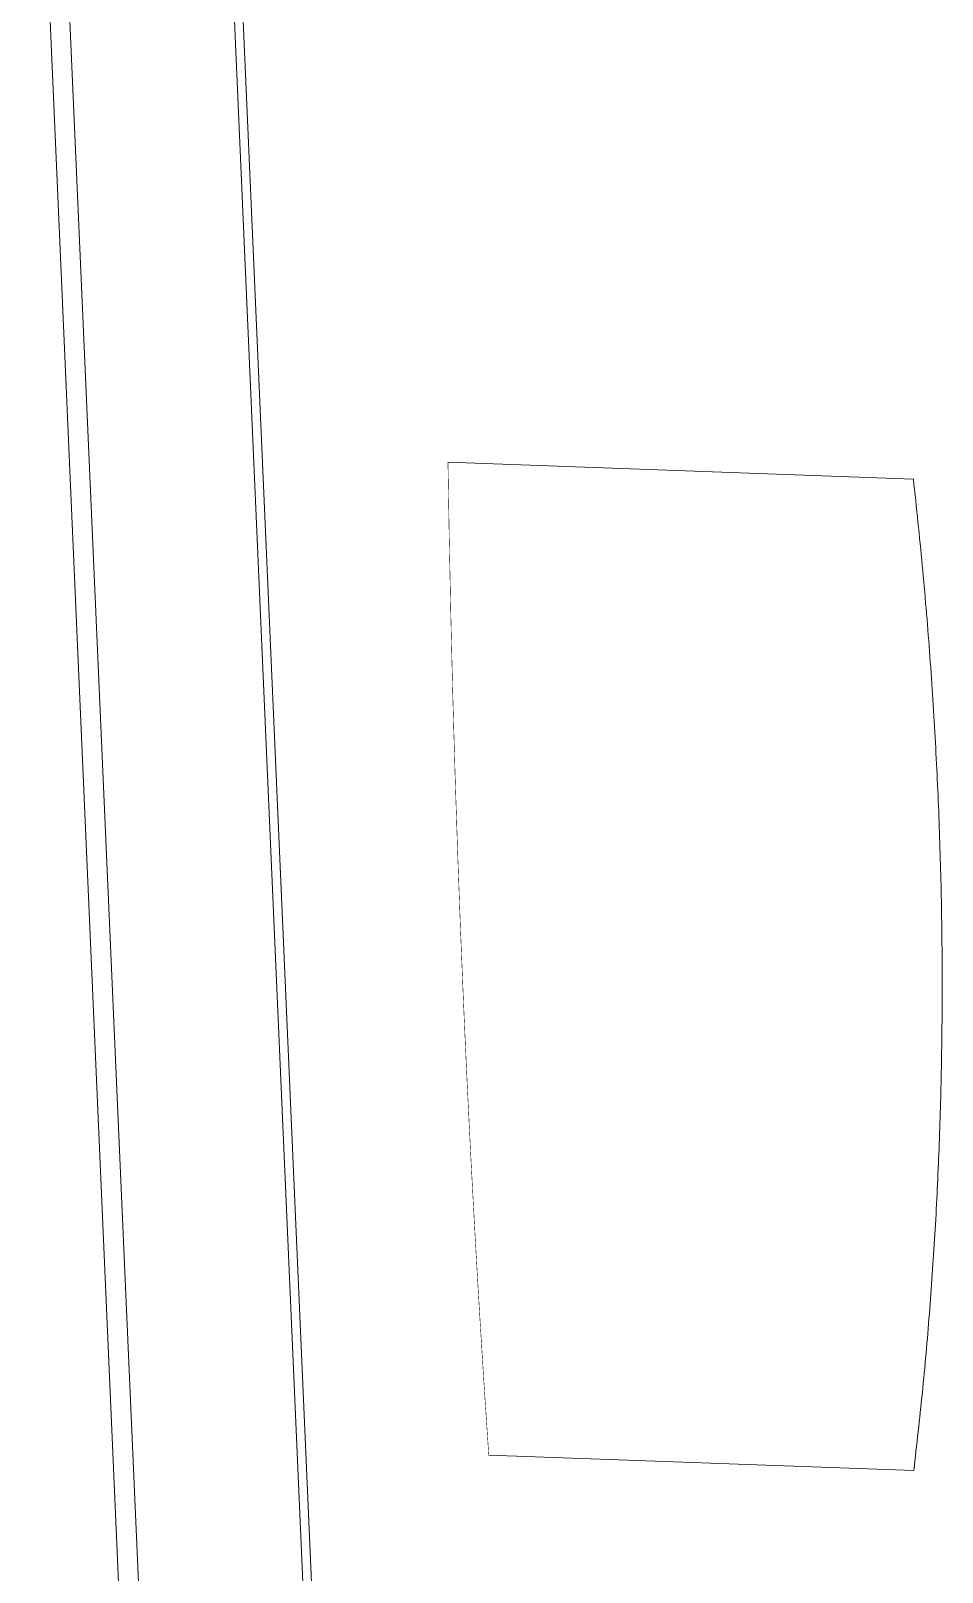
# Model space of a CAD drawing. Header units: millimetres. Extents: x -16985 to -606, y 2122 to 9380.
# Drawn here: x -928 to -606, y 6572 to 7116 of the extents above; entities that cross this region are included whole.
import ezdxf

# ---------------------------------------------------------------- set-up
doc = ezdxf.new("R2010")
doc.units = ezdxf.units.MM
doc.linetypes.add('K5LT32768', pattern=[0])
doc.linetypes.add('K5LT_THIN', pattern=[0])

msp = doc.modelspace()

# ---------------------------------------------------------------- linework, layer by layer
at = {"color": 7, "linetype": 'K5LT_THIN', "lineweight": 18}
for p, q in [((-816.77, 6223.25), (-863.15, 7282.24)), ((-860.15, 7282.37), (-813.78, 6223.38)), ((-927.87, 7274.4), (-869.93, 5951.36)), ((-780.71, 6963.37), (-616.51, 6957.42)), ((-766.31, 6613.08), (-616.38, 6607.65))]:
    msp.add_line(p, q, dxfattribs=at)
at = {"color": 8, "linetype": 'K5LT32768', "lineweight": 15, "true_color": 0x808080}
msp.add_line((-920.87, 7274.7), (-858.3, 5845.75), dxfattribs=at)
at = {"color": 7, "linetype": 'K5LT_THIN', "const_width": 0.18}
msp.add_lwpolyline([(-766.31, 6613.08), (-768.07, 6639.36), (-769.71, 6665.77), (-771.25, 6692.3), (-772.68, 6718.96), (-774.01, 6745.73), (-775.22, 6772.61), (-776.33, 6799.59), (-777.33, 6826.67), (-778.22, 6853.84), (-779.01, 6881.11), (-779.68, 6908.45), (-780.25, 6935.88), (-780.71, 6963.37)], dxfattribs=at)
at = {"color": 7, "linetype": 'K5LT_THIN', "lineweight": 18}
msp.add_open_spline([(-616.38, 6607.65), (-615.34, 6616.8), (-613.25, 6635.1), (-610.81, 6662.9), (-608.85, 6691), (-607.45, 6719.39), (-606.59, 6748.07), (-606.28, 6777.14), (-606.53, 6806.6), (-607.36, 6836.41), (-608.76, 6866.44), (-610.74, 6896.64), (-613.27, 6927), (-615.43, 6947.28), (-616.51, 6957.42)], degree=3, knots=[0, 0, 0, 0, 0.081875, 0.163765, 0.24564, 0.32807, 0.410516, 0.492946, 0.577143, 0.661356, 0.745553, 0.830363, 0.91519, 1, 1, 1, 1], dxfattribs=at)

doc.saveas('drawing.dxf')
